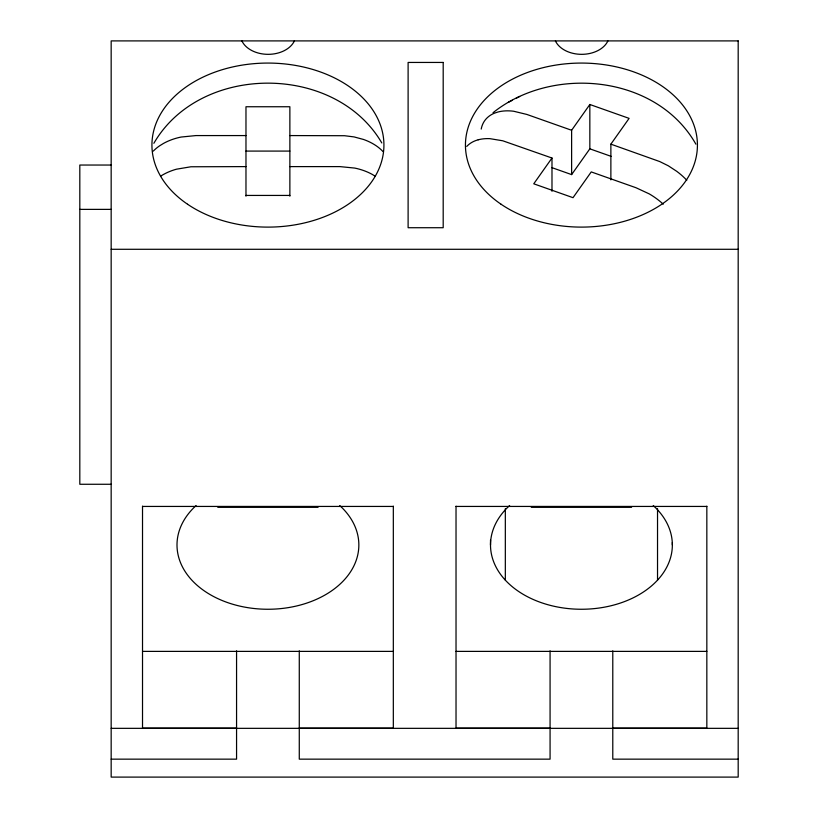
<?xml version="1.0" encoding="UTF-8"?>
<svg xmlns="http://www.w3.org/2000/svg" width="818" height="818" viewBox="0 0 818 818"><rect width="100%" height="100%" fill="white"/><g stroke="black" fill="none" stroke-linecap="round" stroke-linejoin="round"><path stroke-width="1.23" d="M153.866 143.293C200.113 63.221 335.247 63.109 381.801 142.946M478.213 139.796A51.35 32.475 35.3 0 1 489.788 138.641L502.763 140.788L551.986 158.027L533.755 183.805L573.019 197.68L591.24 171.913L635.985 187.731L649.267 193.897A51.483 32.567 35.3 0 1 663.265 204.183M551.823 167.608L571.618 174.602L571.618 130.267L589.839 104.489L629.103 118.375L610.872 144.152L610.872 179.868M571.618 174.602L589.839 148.835L589.839 104.489M493.049 112.7C552.794 64.908 656.68 74.959 695.893 144.172M516.219 98.252L519.696 96.463M508.418 102.281L512.313 100.287M245.973 135.573L195.952 135.573L181.105 137.046A51.483 36.411 0 0 0 163.457 143.447L159.704 145.757A50.266 35.542 0 0 0 153.263 151.126M289.869 135.573L344.542 135.716L354.061 136.913L363.519 139.459A50.869 35.982 0 0 1 376.29 145.839A50.225 35.43 0.2 0 1 382.967 151.524M245.973 151.085L289.869 151.085M111.166 165.042L79.816 165.042L79.816 484.266L111.166 484.266M245.973 166.606L190.942 166.77L176.432 169.203A51.35 36.309 0 0 0 163.488 174.459A49.366 34.908 0 0 0 160.645 176.167M289.869 166.606L339.889 166.606L354.746 168.079A51.483 36.411 0 0 1 372.384 174.479L375.196 176.218M245.973 195.43L289.869 195.43M79.816 209.377L111.166 209.377M111.166 249.286L738.184 249.286M142.516 506.434L393.325 506.434M456.025 506.434L706.834 506.434M217.762 507.283L318.079 507.283M531.271 507.283L631.588 507.283M142.516 651.384L393.325 651.384M456.025 651.384L706.834 651.384M236.566 728.122L142.516 728.122L142.516 506.168M299.276 728.122L393.325 728.122L393.325 506.168M550.074 728.122L456.025 728.122L456.025 506.168M612.784 728.122L706.834 728.122L706.834 506.168M111.166 728.337L738.184 728.337M111.166 759.155L236.566 759.155L236.566 650.842M738.184 759.155L612.784 759.155L612.784 650.842M571.618 130.267L526.874 114.448L513.592 111.228A51.483 32.567 35.3 0 0 497.814 112.046L494.45 113.17A50.266 31.79 35.3 0 0 486.332 118.671A49.417 31.258 35.3 0 0 481.219 129.07M610.872 144.152L659.768 161.575L668.296 165.788L676.752 171.33A50.869 32.178 35.3 0 1 686.803 180.236M589.839 148.835L611.25 156.402M672.345 542.508L672.345 544.972M657.529 508.704L657.529 580.156M551.986 158.027L551.986 191.279M550.074 650.842L550.074 759.155L299.276 759.155L299.276 650.842M505.33 508.704L505.33 580.156M490.514 540.044L490.514 544.972M289.869 196.167L289.869 106.749L245.973 106.749L245.973 196.167M653.234 505.534A90.921 64.285 0 0 1 642.979 592.283A90.921 64.285 0 0 1 519.87 592.283A90.921 64.285 0 0 1 509.624 505.534M339.726 505.534A90.921 64.285 0 0 1 329.48 592.283A90.921 64.285 0 0 1 206.371 592.283A90.921 64.285 0 0 1 196.115 505.534M466.761 146.422A50.665 32.045 35.3 0 1 469.103 144.254A49.366 31.217 35.3 0 1 478.213 139.796M294.398 40.9A27.638 19.54 0 0 1 268.151 54.336A27.638 19.54 0 0 1 241.893 40.9M607.907 40.9A27.638 19.54 0 0 1 581.659 54.336A27.638 19.54 0 0 1 555.402 40.9M738.184 40.9L111.166 40.9L111.166 777.1L738.184 777.1L738.184 40.9M443.192 62.444L408.11 62.444L408.11 227.721L443.192 227.721L443.192 62.444M187.567 204.244A116.003 82.025 0 0 0 380.554 164.725A116.003 82.025 0 0 0 235.645 66.309A116.003 82.025 0 0 0 187.567 204.244M501.076 204.244A116.003 82.025 0 0 0 694.053 164.725A116.003 82.025 0 0 0 549.154 66.309A116.003 82.025 0 0 0 501.076 204.244"/></g></svg>
